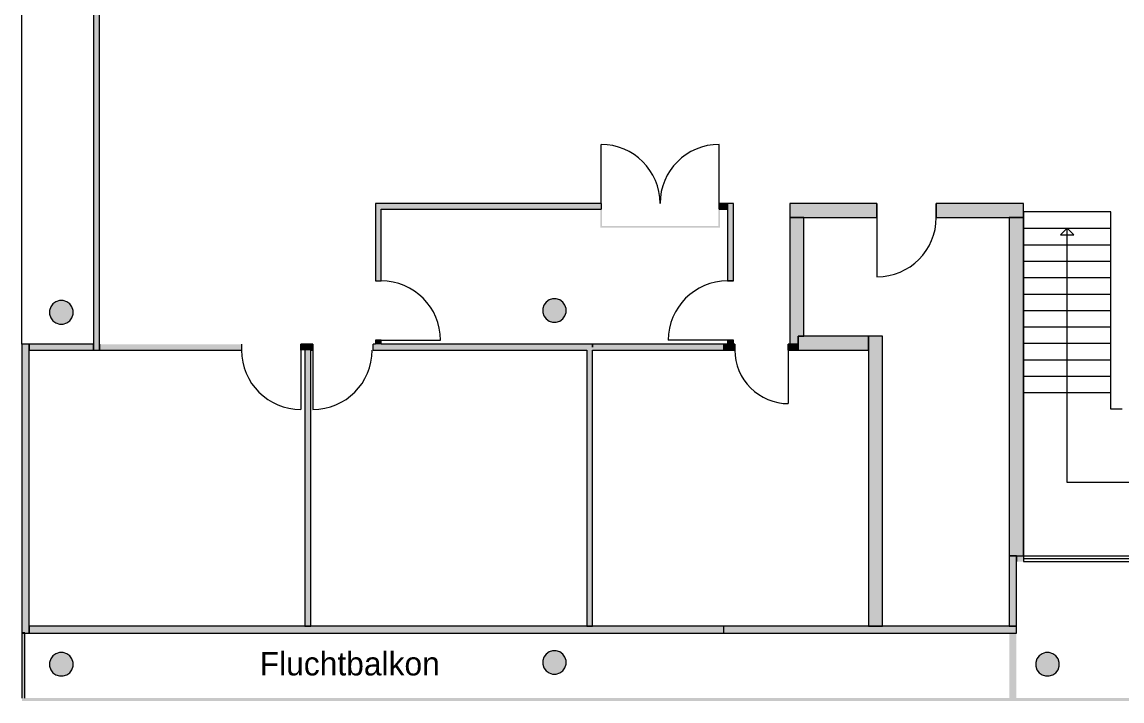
# Model space of a CAD drawing. Header units: inches. Extents: x 33931 to 204452, y 8264 to 159539.
# Drawn here: x 33931 to 52670, y 112689 to 124254 of the extents above; entities that cross this region are included whole.
import ezdxf

# ---------------------------------------------------------------- set-up
doc = ezdxf.new("R2010")
doc.units = ezdxf.units.IN
doc.header["$LTSCALE"] = 200
doc.header["$MEASUREMENT"] = 0
for name, pattern in [('AUSGEZOGEN', [0]), ('Standardmuster', [0]), ('Volllinie', [0])]:
    doc.linetypes.add(name, pattern=pattern)
doc.layers.add('Grundebene', color=7, linetype='Continuous')
doc.styles.add('ARIAL', font='arial.ttf', dxfattribs={"height": 0.2})

# ---------------------------------------------------------------- blocks, each defined once
blk = doc.blocks.new('COMPLEXOBJECT_49-3544')
at = {"layer": 'Grundebene', "color": 18, "linetype": 'AUSGEZOGEN', "lineweight": 13, "true_color": 0x000000}
for points in [[(47010.957615, 120923.75), (48495.957615, 120923.75), (48495.957615, 121163.75), (47010.957615, 121163.75), (47010.957615, 120923.75)], [(50990.957615, 120923.75), (50990.957615, 121163.75), (49505.957615, 121163.75), (49505.957615, 120923.75), (50990.957615, 120923.75)]]:
    blk.add_lwpolyline(points, dxfattribs=at)
blk = doc.blocks.new('COMPLEXOBJECT_67-35A8')
at = {"layer": 'Grundebene', "color": 18, "linetype": 'AUSGEZOGEN', "lineweight": 13, "true_color": 0x000000}
for points in [[(46050.957615, 119843.79677), (46050.957615, 121163.75), (45950.957615, 121163.75), (45950.957615, 119843.79677), (46050.957615, 119843.79677)], [(46050.957615, 118763.79303), (46050.957615, 118833.79677), (45950.957615, 118833.79677), (45950.957615, 118763.79677), (46050.957615, 118763.79303)]]:
    blk.add_lwpolyline(points, dxfattribs=at)
blk = doc.blocks.new('door-4D1B')
at = {"layer": 'Grundebene', "color": 18, "linetype": 'Standardmuster', "lineweight": 13, "true_color": 0x000000}
blk.add_line((38680.957615, 118663.88281), (38680.957615, 117653.88281), dxfattribs=at)
blk.add_arc((38680.957615, 118663.88281), 1010, 180, 270, dxfattribs=at)
blk = doc.blocks.new('door-4D3B')
at = {"layer": 'Grundebene', "color": 18, "linetype": 'Standardmuster', "lineweight": 13, "true_color": 0x000000}
blk.add_line((46986, 118664), (46986, 117754), dxfattribs=at)
blk.add_arc((46986, 118664), 910, 179.9979, 269.9979, dxfattribs=at)
blk = doc.blocks.new('door-4D5D')
at = {"layer": 'Grundebene', "color": 18, "linetype": 'Standardmuster', "lineweight": 13, "true_color": 0x000000}
blk.add_line((48495.957615, 120923.75), (48495.957615, 119913.75), dxfattribs=at)
blk.add_arc((48495.957615, 120923.75), 1010, 270, 0, dxfattribs=at)
blk = doc.blocks.new('door-4D65')
at = {"layer": 'Grundebene', "color": 18, "linetype": 'Standardmuster', "lineweight": 13, "true_color": 0x000000}
blk.add_line((38886.151825, 118663.88281), (38886.151825, 117653.88281), dxfattribs=at)
blk.add_arc((38886.151825, 118663.88281), 1010, 270, 0, dxfattribs=at)
blk = doc.blocks.new('door-4D76')
at = {"layer": 'Grundebene', "color": 18, "linetype": 'Standardmuster', "lineweight": 13, "true_color": 0x000000}
for p, q in [((43795.957615, 121163.75), (43795.957615, 122168.75)), ((45805.957615, 121163.75), (45805.957615, 122168.75))]:
    blk.add_line(p, q, dxfattribs=at)
for centre, start, end in [((43795.957615, 121163.75), 0, 90), ((45805.957615, 121163.75), 90, 180)]:
    blk.add_arc(centre, 1005, start, end, dxfattribs=at)
blk = doc.blocks.new('door-4DEA')
at = {"layer": 'Grundebene', "color": 18, "linetype": 'Standardmuster', "lineweight": 13, "true_color": 0x000000}
blk.add_line((40050.957615, 118833.88281), (41060.957615, 118833.88281), dxfattribs=at)
blk.add_arc((40050.957615, 118833.88281), 1010, 0, 90, dxfattribs=at)
blk = doc.blocks.new('door-4DF4')
at = {"layer": 'Grundebene', "color": 18, "linetype": 'Standardmuster', "lineweight": 13, "true_color": 0x000000}
blk.add_line((45950.957615, 118833.79677), (44940.957615, 118833.79677), dxfattribs=at)
blk.add_arc((45950.957615, 118833.79677), 1010, 90, 180, dxfattribs=at)
blk = doc.blocks.new('win-54C6')
at = {"layer": 'Grundebene', "color": 18, "linetype": 'Standardmuster', "lineweight": 13, "true_color": 0x000000}
for p, q in [((50991, 115164), (50991, 115064)), ((50991, 115164), (54210, 115164)), ((50991, 115114), (54210, 115114)), ((50991, 115064), (54210, 115064)), ((54210, 115064), (54210, 115164))]:
    blk.add_line(p, q, dxfattribs=at)

msp = doc.modelspace()

# ---------------------------------------------------------------- hatches: boundary and pattern name
at = {"layer": 'Grundebene', "true_color": 0x000000, "transparency": 33554687}
for points in [[(35250.957615, 124523.75), (35250.957615, 118663.88281), (35150.957615, 118663.88281), (35150.957615, 124523.75)], [(39950.957615, 121163.75), (43795.957615, 121163.75), (43795.957615, 121063.75), (39950.957615, 121063.75)], [(39950.957615, 119843.88281), (39950.957615, 121063.75), (40050.957615, 121063.75), (40050.957615, 119843.88281)], [(45820.957615, 121065.988806), (45820.957615, 120748.75), (43780.957615, 120748.75), (43780.957615, 121063.75), (43810.957615, 121063.75), (43810.957615, 120778.75), (45790.957615, 120778.75), (45790.957615, 121061.511194)], [(45805.957615, 121063.75), (45805.957615, 121163.75), (45950.957615, 121163.75), (45950.957615, 121063.75)], [(45880.957615, 121163.75), (45950.957615, 121163.75), (45950.957615, 121063.75), (45880.957615, 121063.75)], [(46050.957615, 121163.75), (46050.957615, 119843.79677), (45950.957615, 119843.79677), (45950.957615, 121163.75)], [(46050.957615, 121163.75), (46050.957615, 119843.79677), (45950.957615, 119843.79677), (45950.957615, 121163.75)], [(48495.957615, 120923.75), (47010.957615, 120923.75), (47010.957615, 121163.75), (48495.957615, 121163.75)], [(48495.957615, 120923.75), (47010.957615, 120923.75), (47010.957615, 121163.75), (48495.957615, 121163.75)], [(50990.957615, 121163.75), (50990.957615, 120923.75), (49505.957615, 120923.75), (49505.957615, 121163.75)], [(50990.957615, 121163.75), (50990.957615, 120923.75), (49505.957615, 120923.75), (49505.957615, 121163.75)], [(47250.957615, 120923.75), (47250.957615, 118903.75), (47150.957615, 118903.75), (47150.957615, 118763.75187), (47010.957615, 118763.75711), (47010.957615, 120923.75)], [(47250.957615, 120923.75), (47250.957615, 118903.75), (47150.957615, 118903.75), (47150.957615, 118763.75187), (47010.957615, 118763.75711), (47010.957615, 120923.75)], [(50750.957615, 115163.75), (50750.957615, 120923.75), (50990.957615, 120923.75), (50990.957615, 115163.75)], [(50750.957615, 115163.75), (50750.957615, 120923.75), (50990.957615, 120923.75), (50990.957615, 115163.75)], [(34569.411475, 119507.57764), (34632.503755, 119507.57764), (34692.508065, 119488.08105), (34743.550795, 119450.99635), (34780.635505, 119399.95362), (34800.132085, 119339.9493), (34800.132085, 119276.85703), (34780.635505, 119216.85271), (34743.550795, 119165.80999), (34692.508065, 119128.72528), (34632.503755, 119109.22869), (34569.411475, 119109.22869), (34509.407155, 119128.72528), (34458.364435, 119165.80999), (34421.279725, 119216.85271), (34401.783135, 119276.85703), (34401.783135, 119339.9493), (34421.279725, 119399.95362), (34458.364435, 119450.99635), (34509.407155, 119488.08105)], [(42969.411475, 119539.12378), (43032.503755, 119539.12378), (43092.508065, 119519.62719), (43143.550795, 119482.54248), (43180.635505, 119431.49976), (43200.132085, 119371.49544), (43200.132085, 119308.40317), (43180.635505, 119248.39885), (43143.550795, 119197.35612), (43092.508065, 119160.27142), (43032.503755, 119140.77483), (42969.411475, 119140.77483), (42909.407155, 119160.27142), (42858.364435, 119197.35612), (42821.279725, 119248.39885), (42801.783135, 119308.40317), (42801.783135, 119371.49544), (42821.279725, 119431.49976), (42858.364435, 119482.54248), (42909.407155, 119519.62719)], [(40050.957615, 118833.88281), (40050.957615, 118763.88281), (39950.957615, 118763.88281), (39950.957615, 118833.88281)], [(46050.957615, 118833.79677), (46050.957615, 118763.79303), (45950.957615, 118763.79677), (45950.957615, 118833.79677)], [(46050.957615, 118833.79677), (46050.957615, 118763.79303), (45950.957615, 118763.79677), (45950.957615, 118833.79677)], [(47150.957615, 118903.75), (48350.957615, 118903.75), (48350.957615, 118663.75), (47150.957615, 118663.75)], [(47150.957615, 118903.75), (48350.957615, 118903.75), (48350.957615, 118663.75), (47150.957615, 118663.75)], [(48590.957615, 118903.75), (48590.957615, 113963.72984), (48350.957615, 113963.73248), (48350.957615, 118903.75)], [(48590.957615, 118903.75), (48590.957615, 113963.72984), (48350.957615, 113963.73248), (48350.957615, 118903.75)], [(34050.957615, 118763.75), (34050.957615, 113843.89057), (33930.957615, 113843.89189), (33930.957615, 118763.75)], [(34050.957615, 118763.75), (35150.957615, 118763.87175), (35150.957615, 118663.87174), (34050.957615, 118663.75)], [(37670.957615, 118663.88281), (35250.957615, 118663.88281), (35250.957615, 118763.88281), (37670.957615, 118763.88281)], [(38850.957615, 118763.88281), (38850.957615, 118663.88281), (38680.957615, 118663.88281), (38680.957615, 118763.88281)], [(38750.957615, 113963.83817), (38750.957615, 118663.88281), (38850.957615, 118663.88281), (38850.957615, 113963.83762)], [(38886.151825, 118663.88281), (38850.957615, 118663.88281), (38850.957615, 118763.88281), (38886.151825, 118763.88281)], [(43550.957615, 118663.88281), (39915.763405, 118663.88281), (39915.763405, 118763.88281), (43650.957615, 118763.88281), (43650.956675, 118713.88281), (43550.957615, 118713.88281)], [(46075.953875, 118663.79209), (43650.955745, 118663.88281), (43650.959485, 118763.88281), (46075.957615, 118763.79209)], [(45880.957615, 118663.799385), (45880.957615, 118763.799385), (46075.957615, 118763.79209), (46075.953875, 118663.79209)], [(46985.953875, 118663.75805), (46985.957615, 118763.75805), (47150.957615, 118763.75187), (47150.957615, 118663.75187)], [(46985.953875, 118663.75805), (46985.957615, 118763.75805), (47150.957615, 118763.75187), (47150.957615, 118663.75187)], [(50750.913115, 113963.70605), (50750.959545, 115163.75), (50870.959545, 115163.75), (50870.913115, 113963.70473)], [(50750.913115, 113963.70605), (50750.959545, 115163.75), (50870.959545, 115163.75), (50870.913115, 113963.70473)], [(48350.957615, 113843.73271), (34050.957615, 113843.89057), (34050.957615, 113963.88992), (48350.957615, 113963.73248), (50870.913115, 113963.70473), (50870.908465, 113843.7049)], [(45880.957615, 113843.759977), (45880.957615, 113963.759674), (48350.957615, 113963.73248), (50870.913115, 113963.70473), (50870.908465, 113843.7049), (48350.957615, 113843.73271)], [(33980.957615, 113848.75), (33980.957615, 112688.75), (33930.957615, 112688.75), (33930.957615, 113848.75)], [(50870.908465, 113843.7049), (50750.913115, 113843.7049), (50750.913115, 112738.75), (50870.908465, 112738.75)], [(34569.411475, 113512.92448), (34632.503755, 113512.92448), (34692.508065, 113493.42789), (34743.550795, 113456.34318), (34780.635505, 113405.30046), (34800.132085, 113345.29614), (34800.132085, 113282.20386), (34780.635505, 113222.19955), (34743.550795, 113171.15682), (34692.508065, 113134.07211), (34632.503755, 113114.57553), (34569.411475, 113114.57553), (34509.407155, 113134.07211), (34458.364435, 113171.15682), (34421.279725, 113222.19955), (34401.783135, 113282.20386), (34401.783135, 113345.29614), (34421.279725, 113405.30046), (34458.364435, 113456.34318), (34509.407155, 113493.42789)], [(42969.411475, 113544.47061), (43032.503755, 113544.47061), (43092.508065, 113524.97403), (43143.550795, 113487.88932), (43180.635505, 113436.8466), (43200.132085, 113376.84228), (43200.132085, 113313.75), (43180.635505, 113253.74568), (43143.550795, 113202.70296), (43092.508065, 113165.61825), (43032.503755, 113146.12167), (42969.411475, 113146.12167), (42909.407155, 113165.61825), (42858.364435, 113202.70296), (42821.279725, 113253.74568), (42801.783135, 113313.75), (42801.783135, 113376.84228), (42821.279725, 113436.8466), (42858.364435, 113487.88932), (42909.407155, 113524.97403)], [(51369.411475, 113512.92448), (51432.503755, 113512.92448), (51492.508065, 113493.42789), (51543.550795, 113456.34318), (51580.635505, 113405.30046), (51600.132085, 113345.29614), (51600.132085, 113282.20386), (51580.635505, 113222.19955), (51543.550795, 113171.15682), (51492.508065, 113134.07211), (51432.503755, 113114.57553), (51369.411475, 113114.57553), (51309.407155, 113134.07211), (51258.364435, 113171.15682), (51221.279725, 113222.19955), (51201.783135, 113282.20386), (51201.783135, 113345.29614), (51221.279725, 113405.30046), (51258.364435, 113456.34318), (51309.407155, 113493.42789)], [(51369.411475, 113512.92448), (51432.503755, 113512.92448), (51492.508065, 113493.42789), (51543.550795, 113456.34318), (51580.635505, 113405.30046), (51600.132085, 113345.29614), (51600.132085, 113282.20386), (51580.635505, 113222.19955), (51543.550795, 113171.15682), (51492.508065, 113134.07211), (51432.503755, 113114.57553), (51369.411475, 113114.57553), (51309.407155, 113134.07211), (51258.364435, 113171.15682), (51221.279725, 113222.19955), (51201.783135, 113282.20386), (51201.783135, 113345.29614), (51221.279725, 113405.30046), (51258.364435, 113456.34318), (51309.407155, 113493.42789)], [(33980.957615, 112738.75), (66470.96155, 112738.75), (66470.96155, 112688.75), (33980.957615, 112688.75)]]:
    msp.add_hatch(color=18, dxfattribs=at).paths.add_polyline_path(points, flags=0)
h = msp.add_hatch(color=18, dxfattribs=at)
edge = h.paths.add_edge_path(flags=0)
edge.add_line((43550.957615, 113963.78533), (43550.957615, 118713.88281))
edge.add_line((43550.957615, 118713.88281), (43650.957615, 118713.88281))
edge.add_line((43650.957615, 118713.88281), (43650.955745, 118663.88281))
edge.add_line((43650.957615, 118663.88281), (43650.957615, 113963.78477))
edge.add_line((43650.957615, 113963.78477), (43550.957615, 113963.78533))
h = msp.add_hatch(color=18, dxfattribs=at)
h.paths.add_polyline_path([(54210.292138, 115163.75), (54210.292138, 115063.75), (54450.957615, 115063.75), (54450.957615, 115163.75)], flags=0)
h.paths.add_polyline_path([(50870.955675, 115063.75), (50990.957615, 115063.75), (50990.957615, 115163.75), (50870.959545, 115163.75)], flags=0)

# ---------------------------------------------------------------- linework, layer by layer
at = {"layer": 'Grundebene', "color": 18, "linetype": 'Volllinie', "lineweight": 9, "true_color": 0x000000}
msp.add_line((33930.957615, 118763.75), (33930.957615, 124623.75), dxfattribs=at)
at = {"layer": 'Grundebene', "color": 18, "linetype": 'AUSGEZOGEN', "lineweight": 13, "true_color": 0x000000}
for p, q in [((35150.957615, 124523.75), (35150.957615, 118663.88281)), ((35250.957615, 118663.88281), (35250.957615, 124523.75)), ((43795.957615, 121163.75), (39950.957615, 121163.75)), ((39950.957615, 121163.75), (39950.957615, 121063.75)), ((39950.957615, 121063.75), (39950.957615, 119843.88281)), ((40050.957615, 119843.88281), (40050.957615, 121063.75)), ((40050.957615, 121063.75), (43795.957615, 121063.75)), ((43795.957615, 121163.75), (43795.957615, 121063.75)), ((45805.957615, 121063.75), (45805.957615, 121163.75)), ((45950.957615, 121163.75), (45805.957615, 121163.75)), ((45805.957615, 121063.75), (45950.957615, 121063.75)), ((45950.957615, 121163.75), (45880.957615, 121163.75)), ((45880.957615, 121063.75), (45950.957615, 121063.75)), ((46050.957615, 121163.75), (45950.957615, 121163.75)), ((46050.957615, 121163.75), (45950.957615, 121163.75)), ((45950.957615, 121063.75), (45950.957615, 119843.79677)), ((45950.957615, 121063.75), (45950.957615, 119843.79677)), ((46050.957615, 119843.79677), (46050.957615, 121163.75)), ((47010.957615, 121163.75), (47010.957615, 120923.75)), ((48495.957615, 121163.75), (47010.957615, 121163.75)), ((47010.957615, 121163.75), (47010.957615, 120923.75)), ((48495.957615, 121163.75), (47010.957615, 121163.75)), ((48495.957615, 121163.75), (48495.957615, 120923.75)), ((48495.957615, 121163.75), (48495.957615, 120923.75)), ((50990.957615, 121163.75), (49505.957615, 121163.75)), ((49505.957615, 120923.75), (49505.957615, 121163.75)), ((50990.957615, 121163.75), (49505.957615, 121163.75)), ((49505.957615, 120923.75), (49505.957615, 121163.75)), ((50990.957615, 120923.75), (50990.957615, 121163.75)), ((50990.957615, 120923.75), (50990.957615, 121163.75)), ((47010.957615, 120923.75), (47010.957615, 118763.75711)), ((47010.957615, 120923.75), (47010.957615, 118763.75711)), ((47250.957615, 120923.75), (48495.957615, 120923.75)), ((47250.957615, 118903.75), (47250.957615, 120923.75)), ((47250.957615, 120923.75), (48495.957615, 120923.75)), ((47250.957615, 118903.75), (47250.957615, 120923.75)), ((49505.957615, 120923.75), (50750.957615, 120923.75)), ((49505.957615, 120923.75), (50750.957615, 120923.75)), ((50750.957615, 120923.75), (50750.957615, 115163.75)), ((50750.957615, 120923.75), (50750.957615, 115163.75)), ((50990.957615, 121020.70983), (50990.957615, 120740.70983)), ((52480.957615, 121020.70983), (50990.957615, 121020.70983)), ((50990.957615, 121020.70983), (50990.957615, 120740.70983)), ((52480.957615, 121020.70983), (50990.957615, 121020.70983)), ((50990.957615, 115163.75), (50990.957615, 120923.75)), ((50990.957615, 115163.75), (50990.957615, 120923.75)), ((52480.957615, 120740.70983), (52480.957615, 121020.70983)), ((52480.957615, 120740.70983), (52480.957615, 121020.70983)), ((50990.957615, 120740.70983), (50990.957615, 120460.70983)), ((50990.957615, 120740.70983), (52480.957615, 120740.70983)), ((50990.957615, 120740.70983), (50990.957615, 120460.70983)), ((50990.957615, 120740.70983), (52480.957615, 120740.70983)), ((51735.957615, 116412.27992), (51735.957615, 120740.70983)), ((51735.957615, 116412.27992), (51735.957615, 120740.70983)), ((52480.957615, 120460.70983), (52480.957615, 120740.70983)), ((52480.957615, 120460.70983), (52480.957615, 120740.70983)), ((50990.957615, 120460.70983), (50990.957615, 120180.70983)), ((50990.957615, 120460.70983), (52480.957615, 120460.70983)), ((50990.957615, 120460.70983), (50990.957615, 120180.70983)), ((50990.957615, 120460.70983), (52480.957615, 120460.70983)), ((52480.957615, 120180.70983), (52480.957615, 120460.70983)), ((52480.957615, 120180.70983), (52480.957615, 120460.70983)), ((50990.957615, 120180.70983), (50990.957615, 119900.70983)), ((50990.957615, 120180.70983), (52480.957615, 120180.70983)), ((50990.957615, 120180.70983), (50990.957615, 119900.70983)), ((50990.957615, 120180.70983), (52480.957615, 120180.70983)), ((52480.957615, 119900.70983), (52480.957615, 120180.70983)), ((52480.957615, 119900.70983), (52480.957615, 120180.70983)), ((39950.957615, 119843.88281), (40050.957615, 119843.88281)), ((46050.957615, 119843.79677), (45950.957615, 119843.79677)), ((46050.957615, 119843.79677), (45950.957615, 119843.79677)), ((46050.957615, 119843.79677), (45950.957615, 119843.79677)), ((50990.957615, 119900.70983), (50990.957615, 119620.70983)), ((50990.957615, 119900.70983), (52480.957615, 119900.70983)), ((50990.957615, 119900.70983), (50990.957615, 119620.70983)), ((50990.957615, 119900.70983), (52480.957615, 119900.70983)), ((52480.957615, 119620.70983), (52480.957615, 119900.70983)), ((52480.957615, 119620.70983), (52480.957615, 119900.70983)), ((50990.957615, 119620.70983), (52480.957615, 119620.70983)), ((50990.957615, 119620.70983), (50990.957615, 119340.70983)), ((50990.957615, 119620.70983), (52480.957615, 119620.70983)), ((50990.957615, 119620.70983), (50990.957615, 119340.70983)), ((52480.957615, 119340.70983), (52480.957615, 119620.70983)), ((52480.957615, 119340.70983), (52480.957615, 119620.70983)), ((34421.279725, 119399.95362), (34401.783135, 119339.9493)), ((34458.364435, 119450.99635), (34421.279725, 119399.95362)), ((34509.407155, 119488.08105), (34458.364435, 119450.99635)), ((34569.411475, 119507.57764), (34509.407155, 119488.08105)), ((34632.503755, 119507.57764), (34569.411475, 119507.57764)), ((34692.508065, 119488.08105), (34632.503755, 119507.57764)), ((34743.550795, 119450.99635), (34692.508065, 119488.08105)), ((34780.635505, 119399.95362), (34743.550795, 119450.99635)), ((34800.132085, 119339.9493), (34780.635505, 119399.95362)), ((42821.279725, 119431.49976), (42801.783135, 119371.49544)), ((42801.783135, 119371.49544), (42801.783135, 119308.40317)), ((42858.364435, 119482.54248), (42821.279725, 119431.49976)), ((42909.407155, 119519.62719), (42858.364435, 119482.54248)), ((42969.411475, 119539.12378), (42909.407155, 119519.62719)), ((43032.503755, 119539.12378), (42969.411475, 119539.12378)), ((43092.508065, 119519.62719), (43032.503755, 119539.12378)), ((43143.550795, 119482.54248), (43092.508065, 119519.62719)), ((43180.635505, 119431.49976), (43143.550795, 119482.54248)), ((43200.132085, 119371.49544), (43180.635505, 119431.49976)), ((43200.132085, 119308.40317), (43200.132085, 119371.49544)), ((34401.783135, 119339.9493), (34401.783135, 119276.85703)), ((34401.783135, 119276.85703), (34421.279725, 119216.85271)), ((34421.279725, 119216.85271), (34458.364435, 119165.80999)), ((34743.550795, 119165.80999), (34780.635505, 119216.85271)), ((34780.635505, 119216.85271), (34800.132085, 119276.85703)), ((34800.132085, 119276.85703), (34800.132085, 119339.9493)), ((42801.783135, 119308.40317), (42821.279725, 119248.39885)), ((42821.279725, 119248.39885), (42858.364435, 119197.35612)), ((42858.364435, 119197.35612), (42909.407155, 119160.27142)), ((43092.508065, 119160.27142), (43143.550795, 119197.35612)), ((43143.550795, 119197.35612), (43180.635505, 119248.39885)), ((43180.635505, 119248.39885), (43200.132085, 119308.40317)), ((50990.957615, 119340.70983), (50990.957615, 119060.70983)), ((50990.957615, 119340.70983), (52480.957615, 119340.70983)), ((50990.957615, 119340.70983), (50990.957615, 119060.70983)), ((50990.957615, 119340.70983), (52480.957615, 119340.70983)), ((52480.957615, 119060.70983), (52480.957615, 119340.70983)), ((52480.957615, 119060.70983), (52480.957615, 119340.70983)), ((34458.364435, 119165.80999), (34509.407155, 119128.72528)), ((34509.407155, 119128.72528), (34569.411475, 119109.22869)), ((34569.411475, 119109.22869), (34632.503755, 119109.22869)), ((34632.503755, 119109.22869), (34692.508065, 119128.72528)), ((34692.508065, 119128.72528), (34743.550795, 119165.80999)), ((42909.407155, 119160.27142), (42969.411475, 119140.77483)), ((42969.411475, 119140.77483), (43032.503755, 119140.77483)), ((43032.503755, 119140.77483), (43092.508065, 119160.27142)), ((50990.957615, 119060.70983), (52480.957615, 119060.70983)), ((50990.957615, 119060.70983), (50990.957615, 118780.70983)), ((50990.957615, 119060.70983), (52480.957615, 119060.70983)), ((50990.957615, 119060.70983), (50990.957615, 118780.70983)), ((52480.957615, 118780.70983), (52480.957615, 119060.70983)), ((52480.957615, 118780.70983), (52480.957615, 119060.70983)), ((39950.957615, 118833.88281), (39950.957615, 118763.88281)), ((40050.957615, 118833.88281), (39950.957615, 118833.88281)), ((40050.957615, 118763.88281), (40050.957615, 118833.88281)), ((45950.957615, 118833.79677), (45950.957615, 118763.79677)), ((45950.957615, 118833.79677), (46050.957615, 118833.79677)), ((45950.957615, 118833.79677), (46050.957615, 118833.79677)), ((45950.957615, 118833.79677), (46050.957615, 118833.79677)), ((46050.957615, 118763.79303), (46050.957615, 118833.79677)), ((46050.957615, 118763.79303), (46050.957615, 118833.79677)), ((48350.957615, 118903.75), (47250.957615, 118903.75)), ((48350.957615, 118903.75), (47250.957615, 118903.75)), ((48590.957615, 118903.75), (48350.957615, 118903.75)), ((48590.957615, 118903.75), (48350.957615, 118903.75)), ((48590.957615, 113963.72984), (48590.957615, 118903.75)), ((48590.957615, 113963.72984), (48590.957615, 118903.75)), ((33930.957615, 118763.75), (33930.957615, 113843.89189)), ((34050.957615, 118763.75), (33930.957615, 118763.75)), ((35150.957615, 118763.87175), (34050.957615, 118763.75)), ((34050.957615, 118763.75), (34050.957615, 118663.75)), ((34050.957615, 113843.89057), (34050.957615, 118763.75)), ((34050.957615, 118663.75), (35150.957615, 118663.87174)), ((35150.957615, 118663.87174), (35150.957615, 118763.87175)), ((35150.957615, 118663.88281), (35250.957615, 118663.88281)), ((35250.957615, 118763.88281), (35250.957615, 118663.88281)), ((35250.957615, 118663.88281), (37670.957615, 118663.88281)), ((37670.957615, 118763.88281), (37670.957615, 118663.88281)), ((37670.957615, 118763.88281), (37670.957615, 118663.88281)), ((38680.957615, 118663.88281), (38680.957615, 118763.88281)), ((38850.957615, 118763.88281), (38680.957615, 118763.88281)), ((38680.957615, 118663.88281), (38680.957615, 118763.88281)), ((38750.957615, 118663.88281), (38750.957615, 113963.83817)), ((38886.151825, 118763.88281), (38850.957615, 118763.88281)), ((38850.957615, 118663.88281), (38886.151825, 118663.88281)), ((38850.957615, 113963.83762), (38850.957615, 118663.88281)), ((38886.151825, 118763.88281), (38886.151825, 118663.88281)), ((39915.763405, 118663.88281), (39915.763405, 118763.88281)), ((39950.957615, 118763.88281), (39915.763405, 118763.88281)), ((39915.763405, 118663.88281), (43550.957615, 118663.88281)), ((43650.957615, 118763.88281), (40050.957615, 118763.88281)), ((43550.957615, 118663.88281), (43550.957615, 113963.78533)), ((43650.956675, 118713.88281), (43650.957615, 118763.88281)), ((43650.959485, 118763.88281), (43650.957615, 118713.88281)), ((43650.957615, 118663.88281), (46075.953875, 118663.79209)), ((43650.957615, 113963.78477), (43650.957615, 118663.88281)), ((45950.957615, 118763.79677), (43650.959485, 118763.88281)), ((45950.957615, 118763.79677), (45880.957615, 118763.799389)), ((45880.957615, 118663.799385), (46075.953875, 118663.79209)), ((46075.957615, 118763.79209), (46050.957615, 118763.79303)), ((46075.957615, 118763.79209), (46050.957615, 118763.79303)), ((46075.957615, 118763.79209), (46075.953875, 118663.79209)), ((46075.957615, 118763.79209), (46075.953875, 118663.79209)), ((46985.953875, 118663.75805), (46985.957615, 118763.75805)), ((46985.953875, 118663.75805), (46985.957615, 118763.75805)), ((46985.953875, 118663.75805), (47150.957615, 118663.75187)), ((46985.953875, 118663.75805), (47150.957615, 118663.75187)), ((47010.957615, 118763.75711), (46985.957615, 118763.75805)), ((47010.957615, 118763.75711), (46985.957615, 118763.75805)), ((47150.957615, 118663.75187), (47150.957615, 118663.75)), ((47150.957615, 118663.75187), (47150.957615, 118663.75)), ((47150.957615, 118663.75), (48350.957615, 118663.75)), ((47150.957615, 118663.75), (48350.957615, 118663.75)), ((48350.957615, 118663.75), (48350.957615, 113963.73248)), ((48350.957615, 118663.75), (48350.957615, 113963.73248)), ((50990.957615, 118780.70983), (52480.957615, 118780.70983)), ((50990.957615, 118780.70983), (50990.957615, 118500.70983)), ((50990.957615, 118780.70983), (52480.957615, 118780.70983)), ((50990.957615, 118780.70983), (50990.957615, 118500.70983)), ((52480.957615, 118500.70983), (52480.957615, 118780.70983)), ((52480.957615, 118500.70983), (52480.957615, 118780.70983)), ((50990.957615, 118500.70983), (52480.957615, 118500.70983)), ((50990.957615, 118500.70983), (50990.957615, 118220.70983)), ((50990.957615, 118500.70983), (52480.957615, 118500.70983)), ((50990.957615, 118500.70983), (50990.957615, 118220.70983)), ((52480.957615, 118220.70983), (52480.957615, 118500.70983)), ((52480.957615, 118220.70983), (52480.957615, 118500.70983)), ((50990.957615, 118220.70983), (50990.957615, 117940.70983)), ((50990.957615, 118220.70983), (52480.957615, 118220.70983)), ((50990.957615, 118220.70983), (50990.957615, 117940.70983)), ((50990.957615, 118220.70983), (52480.957615, 118220.70983)), ((52480.957615, 117940.70983), (52480.957615, 118220.70983)), ((52480.957615, 117940.70983), (52480.957615, 118220.70983)), ((50990.957615, 117940.70983), (50990.957615, 117660.70983)), ((50990.957615, 117940.70983), (52480.957615, 117940.70983)), ((50990.957615, 117940.70983), (50990.957615, 117660.70983)), ((50990.957615, 117940.70983), (52480.957615, 117940.70983)), ((52480.957615, 117660.70983), (52480.957615, 117940.70983)), ((52480.957615, 117660.70983), (52480.957615, 117940.70983)), ((50990.957615, 117660.70983), (50990.957615, 115163.75)), ((50990.957615, 117660.70983), (50990.957615, 115163.75)), ((52480.957615, 117660.60983), (52480.957615, 117660.70983)), ((52480.957615, 117660.60983), (52480.957615, 117660.70983)), ((52669.957615, 117660.60983), (52480.957615, 117660.60983)), ((52669.957615, 117660.60983), (52480.957615, 117660.60983)), ((52670.957615, 117660.60983), (52669.957615, 117660.60983)), ((52670.957615, 117660.60983), (52669.957615, 117660.60983)), ((53440.857615, 116412.17992), (51736.057615, 116412.17992)), ((53440.857615, 116412.17992), (51736.057615, 116412.17992)), ((50750.959545, 115163.75), (50750.913115, 113963.70605)), ((50750.959545, 115163.75), (50750.913115, 113963.70605)), ((50870.913115, 113963.70473), (50870.959545, 115163.75)), ((50870.913115, 113963.70473), (50870.959545, 115163.75)), ((50870.959545, 115163.75), (50870.955675, 115063.75)), ((50870.959545, 115163.75), (50870.955675, 115063.75)), ((48350.957615, 113963.73248), (34050.957615, 113963.88992)), ((34050.957615, 113963.88992), (34050.957615, 113843.89057)), ((38750.957615, 113963.83817), (38850.957615, 113963.83762)), ((43550.957615, 113963.78533), (43650.957615, 113963.78477)), ((48350.957615, 113963.73248), (45880.957615, 113963.759674)), ((50870.913115, 113963.70473), (48350.957615, 113963.73248)), ((48350.957615, 113963.73248), (48590.957615, 113963.72984)), ((50870.913115, 113963.70473), (48350.957615, 113963.73248)), ((48350.957615, 113963.73248), (48590.957615, 113963.72984)), ((50750.913115, 113963.70605), (50870.913115, 113963.70473)), ((50750.913115, 113963.70605), (50870.913115, 113963.70473)), ((50870.908465, 113843.7049), (50870.913115, 113963.70473)), ((50870.908465, 113843.7049), (50870.913115, 113963.70473)), ((33930.957615, 113848.75), (33930.957615, 112738.75)), ((33980.957615, 113848.75), (33930.957615, 113848.75)), ((33930.957615, 113843.89189), (34050.957615, 113843.89057)), ((33980.957615, 112738.75), (33980.957615, 113848.75)), ((34050.957615, 113843.89057), (48350.957615, 113843.73271)), ((45880.957615, 113843.759977), (48350.957615, 113843.73271)), ((48350.957615, 113843.73271), (50870.908465, 113843.7049)), ((48350.957615, 113843.73271), (50870.908465, 113843.7049)), ((34421.279725, 113405.30046), (34401.783135, 113345.29614)), ((34458.364435, 113456.34318), (34421.279725, 113405.30046)), ((34509.407155, 113493.42789), (34458.364435, 113456.34318)), ((34569.411475, 113512.92448), (34509.407155, 113493.42789)), ((34632.503755, 113512.92448), (34569.411475, 113512.92448)), ((34692.508065, 113493.42789), (34632.503755, 113512.92448)), ((34743.550795, 113456.34318), (34692.508065, 113493.42789)), ((34780.635505, 113405.30046), (34743.550795, 113456.34318)), ((34800.132085, 113345.29614), (34780.635505, 113405.30046)), ((42821.279725, 113436.8466), (42801.783135, 113376.84228)), ((42801.783135, 113376.84228), (42801.783135, 113313.75)), ((42858.364435, 113487.88932), (42821.279725, 113436.8466)), ((42909.407155, 113524.97403), (42858.364435, 113487.88932)), ((42969.411475, 113544.47061), (42909.407155, 113524.97403)), ((43032.503755, 113544.47061), (42969.411475, 113544.47061)), ((43092.508065, 113524.97403), (43032.503755, 113544.47061)), ((43143.550795, 113487.88932), (43092.508065, 113524.97403)), ((43180.635505, 113436.8466), (43143.550795, 113487.88932)), ((43200.132085, 113376.84228), (43180.635505, 113436.8466)), ((43200.132085, 113313.75), (43200.132085, 113376.84228)), ((51369.411475, 113512.92448), (51309.407155, 113493.42789)), ((51369.411475, 113512.92448), (51309.407155, 113493.42789)), ((51432.503755, 113512.92448), (51369.411475, 113512.92448)), ((51432.503755, 113512.92448), (51369.411475, 113512.92448)), ((51492.508065, 113493.42789), (51432.503755, 113512.92448)), ((51492.508065, 113493.42789), (51432.503755, 113512.92448)), ((51543.550795, 113456.34318), (51492.508065, 113493.42789)), ((51543.550795, 113456.34318), (51492.508065, 113493.42789)), ((51580.635505, 113405.30046), (51543.550795, 113456.34318)), ((51580.635505, 113405.30046), (51543.550795, 113456.34318)), ((51600.132085, 113345.29614), (51580.635505, 113405.30046)), ((51600.132085, 113345.29614), (51580.635505, 113405.30046)), ((34401.783135, 113345.29614), (34401.783135, 113282.20386)), ((34401.783135, 113282.20386), (34421.279725, 113222.19955)), ((34421.279725, 113222.19955), (34458.364435, 113171.15682)), ((34743.550795, 113171.15682), (34780.635505, 113222.19955)), ((34780.635505, 113222.19955), (34800.132085, 113282.20386)), ((34800.132085, 113282.20386), (34800.132085, 113345.29614)), ((42801.783135, 113313.75), (42821.279725, 113253.74568)), ((42821.279725, 113253.74568), (42858.364435, 113202.70296)), ((42858.364435, 113202.70296), (42909.407155, 113165.61825)), ((43092.508065, 113165.61825), (43143.550795, 113202.70296)), ((43143.550795, 113202.70296), (43180.635505, 113253.74568)), ((43180.635505, 113253.74568), (43200.132085, 113313.75)), ((51543.550795, 113171.15682), (51580.635505, 113222.19955)), ((51543.550795, 113171.15682), (51580.635505, 113222.19955)), ((51580.635505, 113222.19955), (51600.132085, 113282.20386)), ((51580.635505, 113222.19955), (51600.132085, 113282.20386)), ((51600.132085, 113282.20386), (51600.132085, 113345.29614)), ((51600.132085, 113282.20386), (51600.132085, 113345.29614)), ((34458.364435, 113171.15682), (34509.407155, 113134.07211)), ((34509.407155, 113134.07211), (34569.411475, 113114.57553)), ((34569.411475, 113114.57553), (34632.503755, 113114.57553)), ((34632.503755, 113114.57553), (34692.508065, 113134.07211)), ((34692.508065, 113134.07211), (34743.550795, 113171.15682)), ((42909.407155, 113165.61825), (42969.411475, 113146.12167)), ((42969.411475, 113146.12167), (43032.503755, 113146.12167)), ((43032.503755, 113146.12167), (43092.508065, 113165.61825)), ((51309.407155, 113134.07211), (51369.411475, 113114.57553)), ((51309.407155, 113134.07211), (51369.411475, 113114.57553)), ((51369.411475, 113114.57553), (51432.503755, 113114.57553)), ((51369.411475, 113114.57553), (51432.503755, 113114.57553)), ((51432.503755, 113114.57553), (51492.508065, 113134.07211)), ((51432.503755, 113114.57553), (51492.508065, 113134.07211)), ((51492.508065, 113134.07211), (51543.550795, 113171.15682)), ((51492.508065, 113134.07211), (51543.550795, 113171.15682))]:
    msp.add_line(p, q, dxfattribs=at)
for points in [[(45950.957615, 121163.75), (45880.957615, 121163.75), (45880.957615, 121063.75), (45950.957615, 121063.75), (45950.957615, 121163.75)], [(46050.957615, 119843.79677), (46050.957615, 121163.75), (45950.957615, 121163.75), (45950.957615, 119843.79677), (46050.957615, 119843.79677)], [(47010.957615, 120923.75), (48495.957615, 120923.75), (48495.957615, 121163.75), (47010.957615, 121163.75), (47010.957615, 120923.75)], [(50990.957615, 120923.75), (50990.957615, 121163.75), (49505.957615, 121163.75), (49505.957615, 120923.75), (50990.957615, 120923.75)], [(47250.957615, 118903.75), (47250.957615, 120923.75), (47010.957615, 120923.75), (47010.957615, 118763.75711), (47150.957615, 118763.75187), (47150.957615, 118903.75), (47250.957615, 118903.75)], [(50750.957615, 120923.75), (50750.957615, 115163.75), (50990.957615, 115163.75), (50990.957615, 120923.75), (50750.957615, 120923.75)], [(51735.957615, 120740.70983), (51623.957615, 120628.70983), (51847.957615, 120628.70983), (51735.957615, 120740.70983)], [(51735.957615, 120740.70983), (51623.957615, 120628.70983), (51847.957615, 120628.70983), (51735.957615, 120740.70983)], [(46050.957615, 118763.79303), (46050.957615, 118833.79677), (45950.957615, 118833.79677), (45950.957615, 118763.79677), (46050.957615, 118763.79303)], [(48350.957615, 118903.75), (47150.957615, 118903.75), (47150.957615, 118663.75), (48350.957615, 118663.75), (48350.957615, 118903.75)], [(48590.957615, 113963.72984), (48590.957615, 118903.75), (48350.957615, 118903.75), (48350.957615, 113963.73248), (48590.957615, 113963.72984)], [(45880.957615, 118763.799385), (45880.957615, 118663.799385), (46075.953875, 118663.79209), (46075.957615, 118763.79209), (45880.957615, 118763.799385)], [(46985.957615, 118763.75805), (46985.953875, 118663.75805), (47150.957615, 118663.75187), (47150.957615, 118763.75187), (46985.957615, 118763.75805)], [(50750.959545, 115163.75), (50750.913115, 113963.70605), (50870.913115, 113963.70473), (50870.959545, 115163.75), (50750.959545, 115163.75)], [(45880.957615, 113963.759674), (45880.957615, 113843.759977), (48350.957615, 113843.73271), (50870.908465, 113843.7049), (50870.913115, 113963.70473), (48350.957615, 113963.73248), (45880.957615, 113963.759674)], [(51432.503755, 113512.92448), (51369.411475, 113512.92448), (51309.407155, 113493.42789), (51258.364435, 113456.34318), (51221.279725, 113405.30046), (51201.783135, 113345.29614), (51201.783135, 113282.20386), (51221.279725, 113222.19955), (51258.364435, 113171.15682), (51309.407155, 113134.07211), (51369.411475, 113114.57553), (51432.503755, 113114.57553), (51492.508065, 113134.07211), (51543.550795, 113171.15682), (51580.635505, 113222.19955), (51600.132085, 113282.20386), (51600.132085, 113345.29614), (51580.635505, 113405.30046), (51543.550795, 113456.34318), (51492.508065, 113493.42789), (51432.503755, 113512.92448)]]:
    msp.add_lwpolyline(points, dxfattribs=at)
for start, end in [(180.0000000167, 270.0000000065), (180, 269.9999999898)]:
    msp.add_arc((51736.057615, 116412.27992), 0.1, start, end, dxfattribs=at)

# ---------------------------------------------------------------- block references
at = {"layer": 'Grundebene'}
for name in ['door-4D76', 'COMPLEXOBJECT_67-35A8', 'COMPLEXOBJECT_49-3544', 'door-4D5D', 'door-4DEA', 'door-4DF4', 'door-4D1B', 'door-4D65', 'door-4D3B', 'win-54C6']:
    msp.add_blockref(name, (0, 0), dxfattribs=at)

# ---------------------------------------------------------------- texts
at = {"layer": 'Grundebene', "color": 18, "lineweight": 18, "true_color": 0x000000, "style": 'ARIAL', "width": 0.968563}
msp.add_text('Fluchtbalkon', height=400, dxfattribs=at).set_placement((37980.202805, 113124.466048))

doc.saveas('drawing.dxf')
